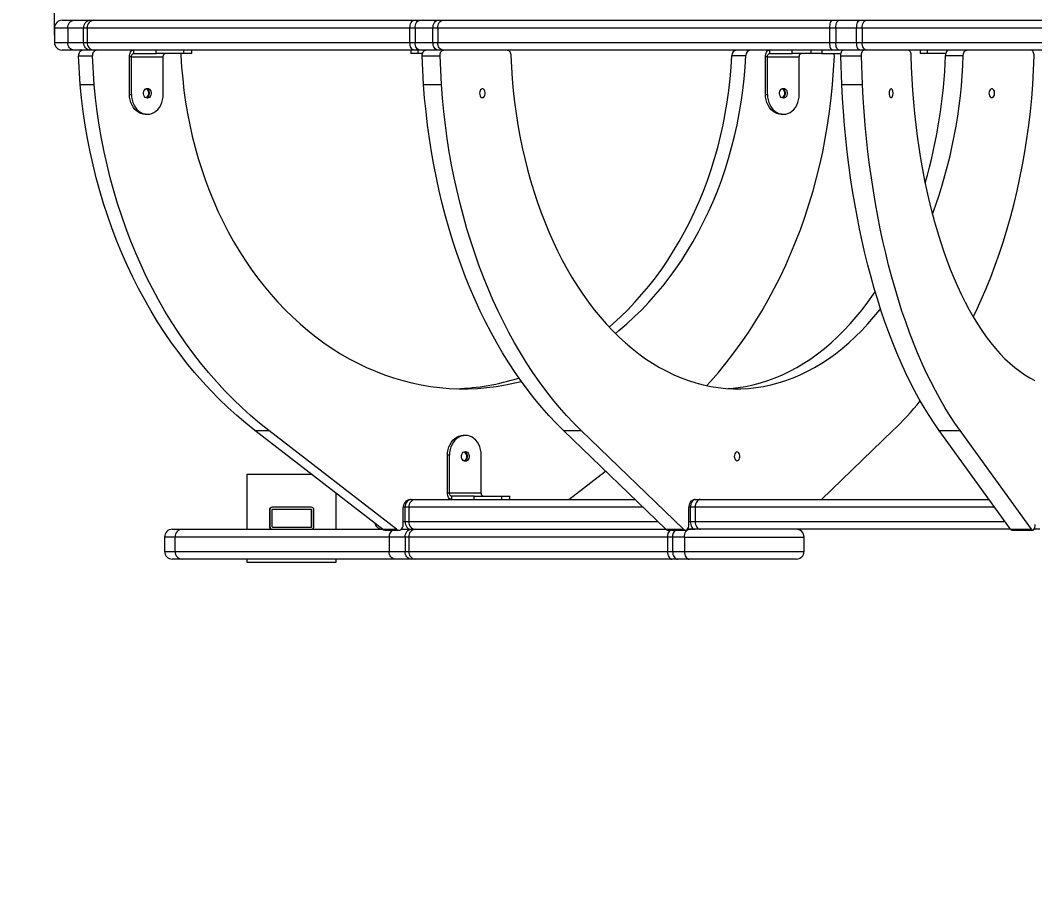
# Model space of a CAD drawing. Header units: millimetres. Extents: x -4727 to 4677, y -3642 to 4812.
# Drawn here: x -3258 to -2340, y -2207 to -1421 of the extents above; entities that cross this region are included whole.
import ezdxf

# ---------------------------------------------------------------- set-up
doc = ezdxf.new("R2010")
doc.units = ezdxf.units.MM
for name, color, linetype in [('DIKOM_ОБЪЕКТ', 7, 'Continuous'), ('DIKOM_РАЗМЕР_ЗОНА', 7, 'Continuous'), ('DIKOM_РАЗМЕР_ОБЪЕКТА', 7, 'Continuous')]:
    doc.layers.add(name, color=color, linetype=linetype)
doc.styles.add('style1', font='arial.ttf', dxfattribs={"width": 0.8})
doc.dimstyles.new('1-50', dxfattribs={"dimtxt": 300, "dimasz": 200, "dimexe": 100, "dimexo": 0, "dimgap": 100, "dimtad": 1, "dimdec": 0, "dimtxsty": 'style1', "dimcen": 0, "dimclrd": 7, "dimclre": 7, "dimadec": 1, "dimazin": 2, "dimtfac": 1, "dimtdec": 0, "dimtmove": 1, "dimatfit": 3, "dimfxl": 0, "dimlwd": 25, "dimlwe": 18, "dimarcsym": 0})

# ---------------------------------------------------------------- blocks, each defined once
blk = doc.blocks.new('*D15')
at = {"layer": 'Defpoints', "color": 0, "transparency": 16777216}
for p in [(1810.05, 3454.79), (1810.05, 1556.95), (-3226.68, -1434.35)]:
    blk.add_point(p, dxfattribs=at)
at = {"layer": 'DIKOM_РАЗМЕР_ОБЪЕКТА', "color": 7, "lineweight": 18, "transparency": 16777216}
for p, q in [((-3226.68, -1434.35), (-3226.68, 3554.79)), ((1810.05, 1556.95), (1810.05, 3554.79))]:
    blk.add_line(p, q, dxfattribs=at)
at = {"layer": 'DIKOM_РАЗМЕР_ОБЪЕКТА', "color": 7, "lineweight": 25, "transparency": 16777216}
blk.add_line((-3026.68, 3454.79), (1610.05, 3454.79), dxfattribs=at)
at = {"layer": 'DIKOM_РАЗМЕР_ОБЪЕКТА', "color": 7, "transparency": 16777216}
for points in [[(-3026.68, 3488.12), (-3026.68, 3421.46), (-3226.68, 3454.79)], [(1610.05, 3488.12), (1610.05, 3421.46), (1810.05, 3454.79)]]:
    blk.add_solid(points, dxfattribs=at)
at = {"layer": 'DIKOM_РАЗМЕР_ОБЪЕКТА', "color": 0, "transparency": 16777216, "insert": (-1130.75, 3707.96), "char_height": 300, "attachment_point": 5, "style": 'style1'}
blk.add_mtext('5000', dxfattribs=at)
blk = doc.blocks.new('*D14')
at = {"layer": 'Defpoints', "color": 0, "transparency": 16777216}
for p in [(3933.65, 4362.29), (3933.65, 1610.98), (-4726.68, -2207.35)]:
    blk.add_point(p, dxfattribs=at)
at = {"layer": 'DIKOM_РАЗМЕР_ЗОНА', "color": 7, "lineweight": 18, "transparency": 16777216}
for p, q in [((-4726.68, -2207.35), (-4726.68, 4462.29)), ((3933.65, 1610.98), (3933.65, 4462.29))]:
    blk.add_line(p, q, dxfattribs=at)
at = {"layer": 'DIKOM_РАЗМЕР_ЗОНА', "color": 7, "lineweight": 25, "transparency": 16777216}
blk.add_line((-4526.68, 4362.29), (3733.65, 4362.29), dxfattribs=at)
at = {"layer": 'DIKOM_РАЗМЕР_ЗОНА', "color": 7, "transparency": 16777216}
for points in [[(-4526.68, 4395.62), (-4526.68, 4328.96), (-4726.68, 4362.29)], [(3733.65, 4395.62), (3733.65, 4328.96), (3933.65, 4362.29)]]:
    blk.add_solid(points, dxfattribs=at)
at = {"layer": 'DIKOM_РАЗМЕР_ЗОНА', "color": 0, "transparency": 16777216, "insert": (-1226.33, 4615.46), "char_height": 300, "attachment_point": 5, "style": 'style1'}
blk.add_mtext('8650', dxfattribs=at)

msp = doc.modelspace()

# ---------------------------------------------------------------- linework, layer by layer
at = {"layer": 'DIKOM_ОБЪЕКТ', "color": 7, "linetype": 'Continuous', "lineweight": 15}
for p, q in [((-3219.68, -1420.85), (-3209.07, -1420.85)), ((-3209.07, -1420.85), (-3194.65, -1420.85)), ((-3194.65, -1420.85), (-3190.98, -1420.85)), ((-3190.98, -1420.85), (-2901.07, -1420.85)), ((-2901.07, -1420.85), (-2895.84, -1420.85)), ((-2895.84, -1420.85), (-2879.68, -1420.85)), ((-2879.68, -1420.85), (-2874.87, -1420.85)), ((-2874.87, -1420.85), (-2522.56, -1420.85)), ((-2522.56, -1420.85), (-2516.56, -1420.85)), ((-2516.56, -1420.85), (-2497.68, -1420.85)), ((-2497.68, -1420.85), (-2492.1, -1420.85)), ((-2492.1, -1420.85), (-2104.57, -1420.85)), ((-3226.68, -1427.85), (-3226.68, -1440.85)), ((-3214.67, -1427.85), (-3226.68, -1427.85)), ((-3200.25, -1427.85), (-3214.67, -1427.85)), ((-3214.67, -1427.85), (-3214.67, -1440.85)), ((-3196.97, -1427.85), (-3200.25, -1427.85)), ((-3200.25, -1440.85), (-3200.25, -1427.85)), ((-2905.01, -1427.85), (-3196.97, -1427.85)), ((-3196.97, -1427.85), (-3196.97, -1440.85)), ((-2900.33, -1427.85), (-2905.01, -1427.85)), ((-2905.01, -1440.85), (-2905.01, -1427.85)), ((-2884.17, -1427.85), (-2900.33, -1427.85)), ((-2900.33, -1427.85), (-2900.33, -1440.85)), ((-2879.86, -1427.85), (-2884.17, -1427.85)), ((-2884.17, -1440.85), (-2884.17, -1427.85)), ((-2525.06, -1427.85), (-2879.86, -1427.85)), ((-2879.86, -1427.85), (-2879.86, -1440.85)), ((-2519.7, -1427.85), (-2525.06, -1427.85)), ((-2525.06, -1440.85), (-2525.06, -1427.85)), ((-2500.81, -1427.85), (-2519.7, -1427.85)), ((-2519.7, -1427.85), (-2519.7, -1440.85)), ((-2495.81, -1427.85), (-2500.81, -1427.85)), ((-2500.81, -1440.85), (-2500.81, -1427.85)), ((-2105.55, -1427.85), (-2495.81, -1427.85)), ((-2495.81, -1427.85), (-2495.81, -1440.85)), ((-3226.68, -1440.85), (-3214.67, -1440.85)), ((-3214.67, -1440.85), (-3200.25, -1440.85)), ((-3200.25, -1440.85), (-3196.97, -1440.85)), ((-3196.97, -1440.85), (-2905.01, -1440.85)), ((-2905.01, -1440.85), (-2900.33, -1440.85)), ((-2900.33, -1440.85), (-2884.17, -1440.85)), ((-2884.17, -1440.85), (-2879.86, -1440.85)), ((-2879.86, -1440.85), (-2525.06, -1440.85)), ((-2525.06, -1440.85), (-2519.7, -1440.85)), ((-2519.7, -1440.85), (-2500.81, -1440.85)), ((-2500.81, -1440.85), (-2495.81, -1440.85)), ((-2495.81, -1440.85), (-2105.55, -1440.85)), ((-3209.07, -1447.85), (-3219.68, -1447.85)), ((-3194.65, -1447.85), (-3209.07, -1447.85)), ((-3190.98, -1447.85), (-3194.65, -1447.85)), ((-2901.07, -1447.85), (-3190.98, -1447.85)), ((-3155.17, -1447.85), (-3155.17, -1450.85)), ((-3134.77, -1450.85), (-3134.77, -1447.85)), ((-3109.57, -1450.85), (-3109.57, -1447.85)), ((-3102.37, -1450.85), (-3102.37, -1447.85)), ((-2904.25, -1447.85), (-2904.25, -1450.85)), ((-2895.84, -1447.85), (-2901.07, -1447.85)), ((-2897.79, -1447.85), (-2897.79, -1450.85)), ((-2879.68, -1447.85), (-2895.84, -1447.85)), ((-2874.87, -1447.85), (-2879.68, -1447.85)), ((-2522.56, -1447.85), (-2874.87, -1447.85)), ((-2579.66, -1447.85), (-2579.66, -1450.85)), ((-2559.26, -1450.85), (-2559.26, -1447.85)), ((-2542.21, -1447.85), (-2542.21, -1450.85)), ((-2532.26, -1447.85), (-2532.26, -1450.85)), ((-2516.56, -1447.85), (-2522.56, -1447.85)), ((-2497.68, -1447.85), (-2516.56, -1447.85)), ((-2492.1, -1447.85), (-2497.68, -1447.85)), ((-2104.57, -1447.85), (-2492.1, -1447.85)), ((-2443.32, -1447.85), (-2443.32, -1450.85)), ((-2436.85, -1447.85), (-2436.85, -1450.85)), ((-3204.87, -1453.07), (-3192.26, -1453.07)), ((-3203.3, -1478.99), (-3204.87, -1453.07)), ((-3190.7, -1478.99), (-3192.26, -1453.07)), ((-3156.97, -1453.85), (-3158.77, -1453.85)), ((-3158.77, -1487.85), (-3158.77, -1453.85)), ((-3156.97, -1453.85), (-3128.17, -1453.85)), ((-3156.97, -1487.85), (-3156.97, -1453.85)), ((-3155.17, -1450.85), (-3134.77, -1450.85)), ((-3109.57, -1450.85), (-3134.77, -1450.85)), ((-3128.17, -1487.85), (-3128.17, -1453.85)), ((-3102.37, -1450.85), (-3109.57, -1450.85)), ((-2897.79, -1450.85), (-2904.25, -1450.85)), ((-2893.64, -1450.85), (-2897.79, -1450.85)), ((-2893.9, -1453.07), (-2877.78, -1453.07)), ((-2892.65, -1478.99), (-2893.9, -1453.07)), ((-2876.52, -1478.99), (-2877.78, -1453.07)), ((-2613.65, -1452.56), (-2601.05, -1452.56)), ((-2581.46, -1453.85), (-2583.26, -1453.85)), ((-2583.26, -1487.85), (-2583.26, -1453.85)), ((-2581.46, -1453.85), (-2552.66, -1453.85)), ((-2581.46, -1487.85), (-2581.46, -1453.85)), ((-2579.66, -1450.85), (-2559.26, -1450.85)), ((-2542.21, -1450.85), (-2559.26, -1450.85)), ((-2552.66, -1487.85), (-2552.66, -1453.85)), ((-2532.26, -1450.85), (-2542.21, -1450.85)), ((-2532.26, -1450.85), (-2515.02, -1450.85)), ((-2522.54, -1478.99), (-2520.97, -1453.07)), ((-2515.2, -1453.07), (-2496.42, -1453.07)), ((-2514.33, -1478.99), (-2515.2, -1453.07)), ((-2495.54, -1478.99), (-2496.42, -1453.07)), ((-2436.85, -1450.85), (-2443.32, -1450.85)), ((-2420.12, -1450.85), (-2436.85, -1450.85)), ((-2420.38, -1452.56), (-2404.26, -1452.56)), ((-2341.38, -1478.99), (-2340.12, -1453.07)), ((-3203.3, -1478.99), (-3190.7, -1478.99)), ((-2892.65, -1478.99), (-2876.52, -1478.99)), ((-2514.33, -1478.99), (-2495.54, -1478.99)), ((-3158.77, -1487.85), (-3156.97, -1487.85)), ((-2583.26, -1487.85), (-2581.46, -1487.85)), ((-3144.37, -1505.85), (-3142.57, -1505.85)), ((-2568.86, -1505.85), (-2567.06, -1505.85)), ((-3045.27, -1792.07), (-3032.67, -1792.07)), ((-2929.79, -1881.31), (-3045.27, -1792.07)), ((-2917.19, -1881.31), (-3032.67, -1792.07)), ((-2854.82, -1796.32), (-2856.62, -1796.32)), ((-2766.08, -1792.07), (-2749.96, -1792.07)), ((-2673.59, -1881.31), (-2766.08, -1792.07)), ((-2657.47, -1881.31), (-2749.96, -1792.07)), ((-2532.47, -1854.32), (-2467.94, -1792.07)), ((-2425.99, -1792.07), (-2407.21, -1792.07)), ((-2361.44, -1881.31), (-2425.99, -1792.07)), ((-2342.65, -1881.31), (-2407.21, -1792.07)), ((-2869.22, -1814.32), (-2871.02, -1814.32)), ((-2871.02, -1848.32), (-2871.02, -1814.32)), ((-2869.22, -1848.32), (-2869.22, -1814.32)), ((-2840.42, -1848.32), (-2840.42, -1814.32)), ((-3052.17, -1881.32), (-3052.17, -1831.32)), ((-3052.17, -1831.32), (-3052.16, -1831.32)), ((-3052.16, -1881.32), (-3052.16, -1831.32)), ((-3052.16, -1831.32), (-2994.47, -1831.32)), ((-2761.12, -1854.32), (-2728.05, -1828.76)), ((-2972.16, -1848.56), (-2972.16, -1881.32)), ((-2871.02, -1848.32), (-2869.22, -1848.32)), ((-2869.22, -1848.32), (-2840.42, -1848.32)), ((-2847.01, -1851.32), (-2867.42, -1851.32)), ((-2867.42, -1851.32), (-2867.42, -1854.32)), ((-2847.01, -1851.32), (-2821.81, -1851.32)), ((-2847.01, -1854.32), (-2847.01, -1851.32)), ((-2821.81, -1851.32), (-2814.61, -1851.32)), ((-2821.81, -1854.32), (-2821.81, -1851.32)), ((-2814.61, -1854.32), (-2814.61, -1851.32)), ((-2381.35, -1853.78), (-2381.35, -1854.32)), ((-3029.33, -1861.32), (-3029.66, -1861.32)), ((-2994.33, -1861.32), (-3029.33, -1861.32)), ((-2994.33, -1863.32), (-3029.33, -1863.32)), ((-2911.01, -1877.11), (-2911.01, -1862.32)), ((-2909.43, -1861.32), (-2910.96, -1861.32)), ((-2906.05, -1861.32), (-2909.43, -1861.32)), ((-2909.43, -1874.32), (-2909.43, -1861.32)), ((-2906.05, -1861.32), (-2906.05, -1874.32)), ((-2694.3, -1861.32), (-2906.05, -1861.32)), ((-2903.83, -1854.32), (-2900.16, -1854.32)), ((-2900.16, -1854.32), (-2701.55, -1854.32)), ((-2652.52, -1877.11), (-2652.52, -1862.32)), ((-2651.26, -1861.32), (-2652.48, -1861.32)), ((-2646.85, -1861.32), (-2651.26, -1861.32)), ((-2651.26, -1874.32), (-2651.26, -1861.32)), ((-2646.85, -1861.32), (-2646.85, -1874.32)), ((-2375.89, -1861.32), (-2646.85, -1861.32)), ((-2646.77, -1854.32), (-2641.98, -1854.32)), ((-2641.98, -1854.32), (-2380.95, -1854.32)), ((-3031.83, -1863.82), (-3032.16, -1863.82)), ((-3032.16, -1863.82), (-3032.16, -1878.82)), ((-3031.83, -1863.82), (-3031.83, -1878.82)), ((-3029.83, -1863.82), (-3029.83, -1878.82)), ((-2993.83, -1863.82), (-2994.16, -1863.82)), ((-2994.16, -1878.82), (-2994.16, -1863.82)), ((-2993.83, -1878.82), (-2993.83, -1863.82)), ((-2991.83, -1878.82), (-2991.83, -1863.82)), ((-3120.06, -1881.32), (-3110.79, -1881.32)), ((-3110.79, -1881.32), (-2929.77, -1881.32)), ((-3031.83, -1878.82), (-3032.16, -1878.82)), ((-3029.33, -1879.32), (-2994.33, -1879.32)), ((-2993.83, -1878.82), (-2994.16, -1878.82)), ((-2929.77, -1881.32), (-2930.02, -1881.32)), ((-2929.79, -1881.31), (-2917.19, -1881.31)), ((-2912.86, -1881.32), (-2903.83, -1881.32)), ((-2911.01, -1874.32), (-2909.43, -1874.32)), ((-2909.43, -1874.32), (-2906.05, -1874.32)), ((-2906.05, -1874.32), (-2680.83, -1874.32)), ((-2903.83, -1881.32), (-2900.16, -1881.32)), ((-2900.16, -1881.32), (-2673.57, -1881.32)), ((-2673.59, -1881.31), (-2657.47, -1881.31)), ((-2653.99, -1881.32), (-2652.2, -1881.32)), ((-2646.77, -1881.32), (-2653.99, -1881.32)), ((-2652.52, -1874.32), (-2651.26, -1874.32)), ((-2652.2, -1881.32), (-2646.77, -1881.32)), ((-2651.26, -1874.32), (-2646.85, -1874.32)), ((-2646.85, -1874.32), (-2366.49, -1874.32)), ((-2641.98, -1881.32), (-2646.77, -1881.32)), ((-2361.42, -1881.32), (-2641.98, -1881.32)), ((-2361.44, -1881.31), (-2342.65, -1881.31)), ((-2335.13, -1881.32), (-2340.23, -1881.32)), ((-3127.06, -1888.32), (-3127.06, -1901.32)), ((-3117.67, -1888.32), (-3127.06, -1888.32)), ((-2923.81, -1888.32), (-3117.67, -1888.32)), ((-3117.67, -1888.32), (-3117.67, -1901.32)), ((-2927.61, -1882.11), (-2915.01, -1882.11)), ((-2909.43, -1888.32), (-2923.81, -1888.32)), ((-2923.81, -1888.32), (-2923.81, -1901.32)), ((-2906.05, -1888.32), (-2909.43, -1888.32)), ((-2909.43, -1888.32), (-2909.43, -1901.32)), ((-2672.02, -1888.32), (-2906.05, -1888.32)), ((-2906.05, -1888.32), (-2906.05, -1901.32)), ((-2667.34, -1888.32), (-2672.02, -1888.32)), ((-2672.02, -1888.32), (-2672.02, -1901.32)), ((-2671.84, -1882.11), (-2655.72, -1882.11)), ((-2656.68, -1888.32), (-2667.34, -1888.32)), ((-2667.34, -1888.32), (-2667.34, -1901.32)), ((-2656.68, -1888.32), (-2656.68, -1901.32)), ((-2656.68, -1888.32), (-2548.4, -1888.32)), ((-2548.4, -1901.32), (-2548.4, -1888.32)), ((-2360.22, -1882.11), (-2341.43, -1882.11)), ((-3127.06, -1901.32), (-3117.67, -1901.32)), ((-3110.79, -1908.32), (-3120.06, -1908.32)), ((-3117.67, -1901.32), (-2923.81, -1901.32)), ((-2918.21, -1908.32), (-3110.79, -1908.32)), ((-3052.17, -1911.32), (-3052.17, -1908.32)), ((-3052.16, -1911.32), (-3052.16, -1908.32)), ((-2972.16, -1908.32), (-2972.16, -1911.32)), ((-2923.81, -1901.32), (-2909.43, -1901.32)), ((-2903.83, -1908.32), (-2918.21, -1908.32)), ((-2909.43, -1901.32), (-2906.05, -1901.32)), ((-2906.05, -1901.32), (-2672.02, -1901.32)), ((-2900.16, -1908.32), (-2903.83, -1908.32)), ((-2667.95, -1908.32), (-2900.16, -1908.32)), ((-2672.02, -1901.32), (-2667.34, -1901.32)), ((-2662.85, -1908.32), (-2667.95, -1908.32)), ((-2667.34, -1901.32), (-2656.68, -1901.32)), ((-2652.2, -1908.32), (-2662.85, -1908.32)), ((-2656.68, -1901.32), (-2548.4, -1901.32)), ((-2555.4, -1908.32), (-2652.2, -1908.32)), ((-3052.17, -1911.32), (-3052.16, -1911.32)), ((-2972.16, -1911.32), (-3052.16, -1911.32))]:
    msp.add_line(p, q, dxfattribs=at)
at = {"layer": 'DIKOM_ОБЪЕКТ', "color": 7, "linetype": 'Continuous', "lineweight": 15, "flags": 128}
for points in [[(-3214.67, -1427.85), (-3214.56, -1426.48), (-3214.24, -1425.17), (-3213.72, -1423.96), (-3213.03, -1422.9), (-3212.18, -1422.03), (-3211.21, -1421.38), (-3210.16, -1420.98), (-3209.07, -1420.85)], [(-3200.25, -1427.85), (-3200.14, -1426.48), (-3199.82, -1425.17), (-3199.31, -1423.96), (-3198.61, -1422.9), (-3197.76, -1422.03), (-3196.79, -1421.38), (-3195.74, -1420.98), (-3194.65, -1420.85)], [(-2905.01, -1427.85), (-2904.93, -1426.48), (-2904.71, -1425.17), (-2904.34, -1423.96), (-2903.85, -1422.9), (-2903.25, -1422.03), (-2902.57, -1421.38), (-2901.83, -1420.98), (-2901.07, -1420.85)], [(-2900.33, -1427.85), (-2900.24, -1426.48), (-2899.99, -1425.17), (-2899.57, -1423.96), (-2899.01, -1422.9), (-2898.33, -1422.03), (-2897.56, -1421.38), (-2896.72, -1420.98), (-2895.84, -1420.85)], [(-2884.17, -1427.85), (-2884.08, -1426.48), (-2883.83, -1425.17), (-2883.41, -1423.96), (-2882.85, -1422.9), (-2882.17, -1422.03), (-2881.4, -1421.38), (-2880.56, -1420.98), (-2879.68, -1420.85)], [(-2879.86, -1427.85), (-2879.76, -1426.48), (-2879.48, -1425.17), (-2879.02, -1423.96), (-2878.4, -1422.9), (-2877.64, -1422.03), (-2876.78, -1421.38), (-2875.84, -1420.98), (-2874.87, -1420.85)], [(-2525.06, -1427.85), (-2525.01, -1426.48), (-2524.87, -1425.17), (-2524.64, -1423.96), (-2524.33, -1422.9), (-2523.95, -1422.03), (-2523.51, -1421.38), (-2523.04, -1420.98), (-2522.56, -1420.85)], [(-2519.7, -1427.85), (-2519.63, -1426.48), (-2519.46, -1425.17), (-2519.17, -1423.96), (-2518.78, -1422.9), (-2518.3, -1422.03), (-2517.76, -1421.38), (-2517.18, -1420.98), (-2516.56, -1420.85)], [(-2500.81, -1427.85), (-2500.75, -1426.48), (-2500.57, -1425.17), (-2500.28, -1423.96), (-2499.89, -1422.9), (-2499.42, -1422.03), (-2498.88, -1421.38), (-2498.29, -1420.98), (-2497.68, -1420.85)], [(-2495.81, -1427.85), (-2495.74, -1426.48), (-2495.53, -1425.17), (-2495.19, -1423.96), (-2494.73, -1422.9), (-2494.16, -1422.03), (-2493.52, -1421.38), (-2492.83, -1420.98), (-2492.1, -1420.85)], [(-3209.07, -1447.85), (-3210.16, -1447.71), (-3211.21, -1447.31), (-3212.18, -1446.67), (-3213.03, -1445.8), (-3213.72, -1444.73), (-3214.24, -1443.52), (-3214.56, -1442.21), (-3214.67, -1440.85)], [(-3194.65, -1447.85), (-3195.74, -1447.71), (-3196.79, -1447.31), (-3197.76, -1446.67), (-3198.61, -1445.8), (-3199.31, -1444.73), (-3199.82, -1443.52), (-3200.14, -1442.21), (-3200.25, -1440.85)], [(-2901.07, -1447.85), (-2901.83, -1447.71), (-2902.57, -1447.31), (-2903.25, -1446.67), (-2903.85, -1445.8), (-2904.34, -1444.73), (-2904.71, -1443.52), (-2904.93, -1442.21), (-2905.01, -1440.85)], [(-2895.84, -1447.85), (-2896.72, -1447.71), (-2897.56, -1447.31), (-2898.33, -1446.67), (-2899.01, -1445.8), (-2899.57, -1444.73), (-2899.99, -1443.52), (-2900.24, -1442.21), (-2900.33, -1440.85)], [(-2879.68, -1447.85), (-2880.56, -1447.71), (-2881.4, -1447.31), (-2882.17, -1446.67), (-2882.85, -1445.8), (-2883.41, -1444.73), (-2883.83, -1443.52), (-2884.08, -1442.21), (-2884.17, -1440.85)], [(-2874.87, -1447.85), (-2875.84, -1447.71), (-2876.78, -1447.31), (-2877.64, -1446.67), (-2878.4, -1445.8), (-2879.02, -1444.73), (-2879.48, -1443.52), (-2879.76, -1442.21), (-2879.86, -1440.85)], [(-2522.56, -1447.85), (-2523.04, -1447.71), (-2523.51, -1447.31), (-2523.95, -1446.67), (-2524.33, -1445.8), (-2524.64, -1444.73), (-2524.87, -1443.52), (-2525.01, -1442.21), (-2525.06, -1440.85)], [(-2516.56, -1447.85), (-2517.18, -1447.71), (-2517.76, -1447.31), (-2518.3, -1446.67), (-2518.78, -1445.8), (-2519.17, -1444.73), (-2519.46, -1443.52), (-2519.63, -1442.21), (-2519.7, -1440.85)], [(-2497.68, -1447.85), (-2498.29, -1447.71), (-2498.88, -1447.31), (-2499.42, -1446.67), (-2499.89, -1445.8), (-2500.28, -1444.73), (-2500.57, -1443.52), (-2500.75, -1442.21), (-2500.81, -1440.85)], [(-2492.1, -1447.85), (-2492.83, -1447.71), (-2493.52, -1447.31), (-2494.16, -1446.67), (-2494.73, -1445.8), (-2495.19, -1444.73), (-2495.53, -1443.52), (-2495.74, -1442.21), (-2495.81, -1440.85)], [(-3158.77, -1453.85), (-3158.7, -1452.67), (-3158.49, -1451.55), (-3158.16, -1450.51), (-3157.71, -1449.6), (-3157.17, -1448.86), (-3156.55, -1448.3), (-3155.87, -1447.96), (-3155.17, -1447.85)], [(-2893.9, -1453.07), (-2893.87, -1452.06), (-2893.7, -1451.09), (-2893.41, -1450.18), (-2893.02, -1449.39), (-2892.53, -1448.74), (-2891.96, -1448.25), (-2891.34, -1447.95), (-2890.7, -1447.85)], [(-2877.78, -1453.07), (-2877.74, -1452.06), (-2877.58, -1451.09), (-2877.29, -1450.18), (-2876.89, -1449.39), (-2876.4, -1448.74), (-2875.84, -1448.25), (-2875.22, -1447.95), (-2874.58, -1447.85)], [(-2816.84, -1447.85), (-2816.23, -1447.93), (-2815.65, -1448.2), (-2815.12, -1448.63), (-2814.64, -1449.21), (-2814.24, -1449.92), (-2813.93, -1450.74), (-2813.73, -1451.63), (-2813.64, -1452.56)], [(-2583.26, -1453.85), (-2583.19, -1452.67), (-2582.99, -1451.55), (-2582.66, -1450.51), (-2582.21, -1449.6), (-2581.66, -1448.86), (-2581.04, -1448.3), (-2580.36, -1447.96), (-2579.66, -1447.85)], [(-2515.2, -1453.07), (-2515.18, -1452.06), (-2515.06, -1451.09), (-2514.86, -1450.18), (-2514.59, -1449.39), (-2514.24, -1448.74), (-2513.85, -1448.25), (-2513.42, -1447.95), (-2512.97, -1447.85)], [(-2496.42, -1453.07), (-2496.39, -1452.06), (-2496.28, -1451.09), (-2496.08, -1450.18), (-2495.8, -1449.39), (-2495.46, -1448.74), (-2495.06, -1448.25), (-2494.63, -1447.95), (-2494.19, -1447.85)], [(-2453.89, -1447.85), (-2453.47, -1447.93), (-2453.06, -1448.2), (-2452.68, -1448.63), (-2452.35, -1449.21), (-2452.07, -1449.92), (-2451.86, -1450.74), (-2451.72, -1451.63), (-2451.65, -1452.56)], [(-2417.19, -1447.85), (-2417.79, -1447.93), (-2418.37, -1448.2), (-2418.91, -1448.63), (-2419.38, -1449.21), (-2419.78, -1449.92), (-2420.09, -1450.74), (-2420.29, -1451.63), (-2420.38, -1452.56)], [(-2404.26, -1452.56), (-2404.17, -1451.63), (-2403.97, -1450.74), (-2403.66, -1449.92), (-2403.26, -1449.21), (-2402.78, -1448.63), (-2402.24, -1448.2), (-2401.66, -1447.93), (-2401.06, -1447.85)], [(-2340.12, -1453.07), (-2340.16, -1452.06), (-2340.32, -1451.09), (-2340.61, -1450.18), (-2341.01, -1449.39), (-2341.5, -1448.74), (-2342.06, -1448.25), (-2342.68, -1447.95), (-2343.32, -1447.85)], [(-3156.97, -1453.85), (-3156.93, -1453.26), (-3156.83, -1452.7), (-3156.67, -1452.18), (-3156.44, -1451.72), (-3156.17, -1451.35), (-3155.86, -1451.07), (-3155.52, -1450.9), (-3155.17, -1450.85)], [(-3128.17, -1453.85), (-3128.14, -1453.26), (-3128.03, -1452.7), (-3127.87, -1452.18), (-3127.64, -1451.72), (-3127.37, -1451.35), (-3127.06, -1451.07), (-3126.72, -1450.9), (-3126.37, -1450.85)], [(-3112.51, -1450.85), (-3112.3, -1451.63), (-3112.18, -1452.56)], [(-3112.18, -1452.56), (-3111.55, -1463.17), (-3110.64, -1473.76), (-3109.45, -1484.3), (-3107.98, -1494.78), (-3106.23, -1505.2), (-3104.2, -1515.53), (-3101.9, -1525.78), (-3099.33, -1535.93), (-3096.49, -1545.96), (-3093.39, -1555.87), (-3090.02, -1565.65), (-3086.39, -1575.28), (-3082.51, -1584.75), (-3078.38, -1594.06), (-3074.01, -1603.19), (-3069.39, -1612.14), (-3064.54, -1620.89), (-3059.46, -1629.43), (-3054.16, -1637.75), (-3048.63, -1645.85), (-3042.9, -1653.72), (-3036.95, -1661.34), (-3030.81, -1668.71), (-3024.48, -1675.82), (-3017.96, -1682.67), (-3011.26, -1689.24), (-3004.39, -1695.53), (-2997.35, -1701.53), (-2990.17, -1707.23), (-2982.83, -1712.63), (-2975.35, -1717.72), (-2967.74, -1722.5), (-2960.01, -1726.96), (-2952.17, -1731.1), (-2944.22, -1734.91), (-2936.17, -1738.38), (-2928.03, -1741.52), (-2919.82, -1744.32), (-2911.53, -1746.78), (-2903.19, -1748.89), (-2894.79, -1750.65), (-2886.35, -1752.06), (-2877.88, -1753.12), (-2869.38, -1753.83), (-2860.87, -1754.18), (-2852.36, -1754.18), (-2843.85, -1753.83), (-2835.35, -1753.12), (-2826.88, -1752.06), (-2818.44, -1750.65), (-2810.04, -1748.89), (-2804.28, -1747.47)], [(-2813.64, -1452.56), (-2813.14, -1463.17), (-2812.41, -1473.76), (-2811.45, -1484.3), (-2810.27, -1494.78), (-2808.87, -1505.2), (-2807.25, -1515.53), (-2805.41, -1525.78), (-2803.35, -1535.93), (-2801.07, -1545.96), (-2798.58, -1555.87), (-2795.89, -1565.65), (-2792.98, -1575.28), (-2789.88, -1584.75), (-2786.57, -1594.06), (-2783.06, -1603.19), (-2779.37, -1612.14), (-2775.48, -1620.89), (-2771.41, -1629.43), (-2767.16, -1637.75), (-2762.74, -1645.85), (-2758.15, -1653.72), (-2753.39, -1661.34), (-2748.47, -1668.71), (-2743.39, -1675.82), (-2738.17, -1682.67), (-2732.81, -1689.24), (-2727.3, -1695.53), (-2721.67, -1701.53), (-2715.91, -1707.23), (-2710.04, -1712.63), (-2704.05, -1717.72), (-2697.95, -1722.5), (-2691.76, -1726.96), (-2685.48, -1731.1), (-2679.11, -1734.91), (-2672.67, -1738.38), (-2666.15, -1741.52), (-2659.57, -1744.32), (-2652.93, -1746.78), (-2646.25, -1748.89), (-2639.52, -1750.65), (-2632.77, -1752.06), (-2625.98, -1753.12), (-2619.18, -1753.83), (-2612.36, -1754.18), (-2605.54, -1754.18), (-2598.72, -1753.83), (-2591.92, -1753.12), (-2585.13, -1752.06), (-2578.37, -1750.65), (-2571.65, -1748.89), (-2564.97, -1746.78), (-2558.33, -1744.32), (-2551.75, -1741.52), (-2545.23, -1738.38), (-2538.79, -1734.91), (-2532.42, -1731.1), (-2526.14, -1726.96), (-2519.94, -1722.5), (-2513.85, -1717.72), (-2507.86, -1712.63), (-2501.99, -1707.23), (-2496.23, -1701.53), (-2490.6, -1695.53), (-2485.09, -1689.24), (-2479.73, -1682.67), (-2479.16, -1681.94)], [(-2724.7, -1698.35), (-2721.45, -1695.53), (-2714.58, -1689.24), (-2707.88, -1682.67), (-2701.36, -1675.82), (-2695.02, -1668.71), (-2688.88, -1661.34), (-2682.94, -1653.72), (-2677.2, -1645.85), (-2671.68, -1637.75), (-2666.37, -1629.43), (-2661.29, -1620.89), (-2656.44, -1612.14), (-2651.83, -1603.19), (-2647.45, -1594.06), (-2643.32, -1584.75), (-2639.44, -1575.28), (-2635.82, -1565.65), (-2632.45, -1555.87), (-2629.34, -1545.96), (-2626.5, -1535.93), (-2623.93, -1525.78), (-2621.63, -1515.53), (-2619.61, -1505.2), (-2617.86, -1494.78), (-2616.38, -1484.3), (-2615.19, -1473.76), (-2614.28, -1463.17), (-2613.65, -1452.56)], [(-2719.09, -1704.13), (-2715.88, -1701.53), (-2708.85, -1695.53), (-2701.98, -1689.24), (-2695.28, -1682.67), (-2688.76, -1675.82), (-2682.42, -1668.71), (-2676.28, -1661.34), (-2670.34, -1653.72), (-2664.6, -1645.85), (-2659.08, -1637.75), (-2653.77, -1629.43), (-2648.69, -1620.89), (-2643.84, -1612.14), (-2639.22, -1603.19), (-2634.85, -1594.06), (-2630.72, -1584.75), (-2626.84, -1575.28), (-2623.21, -1565.65), (-2619.85, -1555.87), (-2616.74, -1545.96), (-2613.9, -1535.93), (-2611.33, -1525.78), (-2609.03, -1515.53), (-2607, -1505.2), (-2605.25, -1494.78), (-2603.78, -1484.3), (-2602.59, -1473.76), (-2601.68, -1463.17), (-2601.05, -1452.56)], [(-2581.46, -1453.85), (-2581.43, -1453.26), (-2581.33, -1452.7), (-2581.16, -1452.18), (-2580.94, -1451.72), (-2580.66, -1451.35), (-2580.35, -1451.07), (-2580.01, -1450.9), (-2579.66, -1450.85)], [(-2552.66, -1453.85), (-2552.63, -1453.26), (-2552.53, -1452.7), (-2552.36, -1452.18), (-2552.14, -1451.72), (-2551.86, -1451.35), (-2551.55, -1451.07), (-2551.21, -1450.9), (-2550.86, -1450.85)], [(-2451.65, -1452.56), (-2451.3, -1463.17), (-2450.79, -1473.76), (-2450.13, -1484.3), (-2449.3, -1494.78), (-2448.32, -1505.2), (-2447.19, -1515.53), (-2445.91, -1525.78), (-2444.47, -1535.93), (-2442.88, -1545.96), (-2441.15, -1555.87), (-2439.26, -1565.65), (-2437.24, -1575.28), (-2435.07, -1584.75), (-2432.76, -1594.06), (-2430.31, -1603.19), (-2427.73, -1612.14), (-2425.02, -1620.89), (-2422.18, -1629.43), (-2419.22, -1637.75), (-2416.13, -1645.85), (-2412.92, -1653.72), (-2409.6, -1661.34), (-2406.17, -1668.71), (-2402.63, -1675.82), (-2398.98, -1682.67), (-2395.24, -1689.24), (-2391.4, -1695.53), (-2387.46, -1701.53), (-2383.44, -1707.23), (-2379.34, -1712.63), (-2375.16, -1717.72), (-2370.91, -1722.5), (-2366.59, -1726.96), (-2362.2, -1731.1), (-2357.76, -1734.91), (-2353.26, -1738.38), (-2348.71, -1741.52), (-2344.12, -1744.32), (-2339.49, -1746.78)], [(-3045.27, -1792.07), (-3053.61, -1785.41), (-3061.78, -1778.45), (-3069.79, -1771.2), (-3077.62, -1763.66), (-3085.27, -1755.83), (-3092.74, -1747.72), (-3100.01, -1739.35), (-3107.09, -1730.71), (-3113.96, -1721.82), (-3120.61, -1712.68), (-3127.05, -1703.3), (-3133.27, -1693.69), (-3139.26, -1683.85), (-3145.02, -1673.8), (-3150.54, -1663.55), (-3155.82, -1653.09), (-3160.85, -1642.45), (-3165.62, -1631.63), (-3170.15, -1620.63), (-3174.41, -1609.48), (-3178.41, -1598.17), (-3182.14, -1586.73), (-3185.61, -1575.15), (-3188.8, -1563.45), (-3191.71, -1551.64), (-3194.35, -1539.72), (-3196.71, -1527.72), (-3198.78, -1515.63), (-3200.57, -1503.48), (-3202.08, -1491.26), (-3203.3, -1478.99)], [(-3032.67, -1792.07), (-3041, -1785.41), (-3049.18, -1778.45), (-3057.18, -1771.2), (-3065.02, -1763.66), (-3072.67, -1755.83), (-3080.14, -1747.72), (-3087.41, -1739.35), (-3094.49, -1730.71), (-3101.36, -1721.82), (-3108.01, -1712.68), (-3114.45, -1703.3), (-3120.67, -1693.69), (-3126.66, -1683.85), (-3132.42, -1673.8), (-3137.94, -1663.55), (-3143.22, -1653.09), (-3148.25, -1642.45), (-3153.02, -1631.63), (-3157.55, -1620.63), (-3161.81, -1609.48), (-3165.81, -1598.17), (-3169.54, -1586.73), (-3173.01, -1575.15), (-3176.2, -1563.45), (-3179.11, -1551.64), (-3181.75, -1539.72), (-3184.11, -1527.72), (-3186.18, -1515.63), (-3187.97, -1503.48), (-3189.48, -1491.26), (-3190.7, -1478.99)], [(-3142.57, -1491.25), (-3143.56, -1491.07), (-3144.47, -1490.55), (-3145.23, -1489.73), (-3145.77, -1488.67), (-3146.05, -1487.47), (-3146.05, -1486.22), (-3145.77, -1485.02), (-3145.23, -1483.96), (-3144.47, -1483.14), (-3143.56, -1482.62), (-3142.57, -1482.45), (-3141.58, -1482.62), (-3140.67, -1483.14), (-3139.91, -1483.96), (-3139.37, -1485.02), (-3139.09, -1486.22), (-3139.09, -1487.47), (-3139.37, -1488.67), (-3139.91, -1489.73), (-3140.67, -1490.55), (-3141.58, -1491.07), (-3142.57, -1491.25)], [(-3144.07, -1490.83), (-3143.66, -1490.75), (-3142.77, -1490.31), (-3142.02, -1489.57), (-3141.49, -1488.58), (-3141.21, -1487.44), (-3141.21, -1486.25), (-3141.49, -1485.11), (-3142.02, -1484.12), (-3142.77, -1483.38), (-3143.66, -1482.95), (-3144.07, -1482.86)], [(-3143.47, -1482.59), (-3143.38, -1482.62), (-3142.47, -1483.14), (-3141.71, -1483.96), (-3141.17, -1485.02), (-3140.89, -1486.22), (-3140.89, -1487.47), (-3141.17, -1488.67), (-3141.71, -1489.73), (-3142.47, -1490.55), (-3143.38, -1491.07), (-3143.47, -1491.1)], [(-2766.08, -1792.07), (-2772.75, -1785.41), (-2779.3, -1778.45), (-2785.71, -1771.2), (-2791.99, -1763.66), (-2798.12, -1755.83), (-2804.1, -1747.72), (-2809.92, -1739.35), (-2815.59, -1730.71), (-2821.09, -1721.82), (-2826.42, -1712.68), (-2831.58, -1703.3), (-2836.56, -1693.69), (-2841.36, -1683.85), (-2845.97, -1673.8), (-2850.39, -1663.55), (-2854.62, -1653.09), (-2858.65, -1642.45), (-2862.47, -1631.63), (-2866.1, -1620.63), (-2869.51, -1609.48), (-2872.71, -1598.17), (-2875.7, -1586.73), (-2878.48, -1575.15), (-2881.03, -1563.45), (-2883.37, -1551.64), (-2885.48, -1539.72), (-2887.37, -1527.72), (-2889.03, -1515.63), (-2890.46, -1503.48), (-2891.67, -1491.26), (-2892.65, -1478.99)], [(-2749.96, -1792.07), (-2756.63, -1785.41), (-2763.18, -1778.45), (-2769.59, -1771.2), (-2775.86, -1763.66), (-2781.99, -1755.83), (-2787.97, -1747.72), (-2793.8, -1739.35), (-2799.47, -1730.71), (-2804.97, -1721.82), (-2810.3, -1712.68), (-2815.46, -1703.3), (-2820.44, -1693.69), (-2825.24, -1683.85), (-2829.85, -1673.8), (-2834.27, -1663.55), (-2838.49, -1653.09), (-2842.52, -1642.45), (-2846.35, -1631.63), (-2849.97, -1620.63), (-2853.39, -1609.48), (-2856.59, -1598.17), (-2859.58, -1586.73), (-2862.35, -1575.15), (-2864.91, -1563.45), (-2867.24, -1551.64), (-2869.36, -1539.72), (-2871.24, -1527.72), (-2872.91, -1515.63), (-2874.34, -1503.48), (-2875.55, -1491.26), (-2876.52, -1478.99)], [(-2841.98, -1486.85), (-2841.87, -1488.02), (-2841.54, -1489.1), (-2841.02, -1489.97), (-2840.35, -1490.57), (-2839.61, -1490.83), (-2838.85, -1490.75), (-2838.14, -1490.31), (-2837.54, -1489.57), (-2837.11, -1488.58), (-2836.88, -1487.44), (-2836.88, -1486.25), (-2837.11, -1485.11), (-2837.54, -1484.12), (-2838.14, -1483.38), (-2838.85, -1482.95), (-2839.61, -1482.86), (-2840.35, -1483.12), (-2841.02, -1483.72), (-2841.54, -1484.59), (-2841.87, -1485.67), (-2841.98, -1486.85)], [(-2636.38, -1751.35), (-2633.09, -1747.72), (-2625.82, -1739.35), (-2618.75, -1730.71), (-2611.88, -1721.82), (-2605.22, -1712.68), (-2598.78, -1703.3), (-2592.56, -1693.69), (-2586.57, -1683.85), (-2580.81, -1673.8), (-2575.29, -1663.55), (-2570.02, -1653.09), (-2564.99, -1642.45), (-2560.21, -1631.63), (-2555.69, -1620.63), (-2551.42, -1609.48), (-2547.42, -1598.17), (-2543.69, -1586.73), (-2540.23, -1575.15), (-2537.04, -1563.45), (-2534.12, -1551.64), (-2531.48, -1539.72), (-2529.13, -1527.72), (-2527.05, -1515.63), (-2525.26, -1503.48), (-2523.76, -1491.26), (-2522.54, -1478.99)], [(-2567.06, -1491.25), (-2568.05, -1491.07), (-2568.97, -1490.55), (-2569.72, -1489.73), (-2570.26, -1488.67), (-2570.55, -1487.47), (-2570.55, -1486.22), (-2570.26, -1485.02), (-2569.72, -1483.96), (-2568.97, -1483.14), (-2568.05, -1482.62), (-2567.06, -1482.45), (-2566.07, -1482.62), (-2565.16, -1483.14), (-2564.4, -1483.96), (-2563.86, -1485.02), (-2563.58, -1486.22), (-2563.58, -1487.47), (-2563.86, -1488.67), (-2564.4, -1489.73), (-2565.16, -1490.55), (-2566.07, -1491.07), (-2567.06, -1491.25)], [(-2568.56, -1490.83), (-2568.15, -1490.75), (-2567.26, -1490.31), (-2566.52, -1489.57), (-2565.98, -1488.58), (-2565.7, -1487.44), (-2565.7, -1486.25), (-2565.98, -1485.11), (-2566.52, -1484.12), (-2567.26, -1483.38), (-2568.15, -1482.95), (-2568.56, -1482.86)], [(-2567.96, -1482.59), (-2567.87, -1482.62), (-2566.96, -1483.14), (-2566.2, -1483.96), (-2565.66, -1485.02), (-2565.38, -1486.22), (-2565.38, -1487.47), (-2565.66, -1488.67), (-2566.2, -1489.73), (-2566.96, -1490.55), (-2567.87, -1491.07), (-2567.96, -1491.1)], [(-2425.99, -1792.07), (-2430.65, -1785.41), (-2435.22, -1778.45), (-2439.69, -1771.2), (-2444.07, -1763.66), (-2448.35, -1755.83), (-2452.52, -1747.72), (-2456.59, -1739.35), (-2460.54, -1730.71), (-2464.38, -1721.82), (-2468.11, -1712.68), (-2471.71, -1703.3), (-2475.18, -1693.69), (-2478.53, -1683.85), (-2481.75, -1673.8), (-2484.83, -1663.55), (-2487.78, -1653.09), (-2490.6, -1642.45), (-2493.27, -1631.63), (-2495.8, -1620.63), (-2498.18, -1609.48), (-2500.41, -1598.17), (-2502.5, -1586.73), (-2504.44, -1575.15), (-2506.22, -1563.45), (-2507.85, -1551.64), (-2509.32, -1539.72), (-2510.64, -1527.72), (-2511.8, -1515.63), (-2512.8, -1503.48), (-2513.65, -1491.26), (-2514.33, -1478.99)], [(-2407.21, -1792.07), (-2411.86, -1785.41), (-2416.43, -1778.45), (-2420.91, -1771.2), (-2425.29, -1763.66), (-2429.57, -1755.83), (-2433.74, -1747.72), (-2437.81, -1739.35), (-2441.76, -1730.71), (-2445.6, -1721.82), (-2449.32, -1712.68), (-2452.92, -1703.3), (-2456.4, -1693.69), (-2459.75, -1683.85), (-2462.97, -1673.8), (-2466.05, -1663.55), (-2469, -1653.09), (-2471.81, -1642.45), (-2474.48, -1631.63), (-2477.01, -1620.63), (-2479.39, -1609.48), (-2481.63, -1598.17), (-2483.72, -1586.73), (-2485.65, -1575.15), (-2487.44, -1563.45), (-2489.07, -1551.64), (-2490.54, -1539.72), (-2491.86, -1527.72), (-2493.02, -1515.63), (-2494.02, -1503.48), (-2494.86, -1491.26), (-2495.54, -1478.99)], [(-2471.43, -1486.85), (-2471.36, -1488.02), (-2471.12, -1489.1), (-2470.76, -1489.97), (-2470.3, -1490.57), (-2469.78, -1490.83), (-2469.25, -1490.75), (-2468.75, -1490.31), (-2468.33, -1489.57), (-2468.03, -1488.58), (-2467.88, -1487.44), (-2467.88, -1486.25), (-2468.03, -1485.11), (-2468.33, -1484.12), (-2468.75, -1483.38), (-2469.25, -1482.95), (-2469.78, -1482.86), (-2470.3, -1483.12), (-2470.76, -1483.72), (-2471.12, -1484.59), (-2471.36, -1485.67), (-2471.43, -1486.85)], [(-2395.25, -1689.22), (-2392.66, -1683.85), (-2388.05, -1673.8), (-2383.63, -1663.55), (-2379.4, -1653.09), (-2375.38, -1642.45), (-2371.55, -1631.63), (-2367.93, -1620.63), (-2364.51, -1609.48), (-2361.31, -1598.17), (-2358.32, -1586.73), (-2355.54, -1575.15), (-2352.99, -1563.45), (-2350.65, -1551.64), (-2348.54, -1539.72), (-2346.65, -1527.72), (-2344.99, -1515.63), (-2343.56, -1503.48), (-2342.35, -1491.26), (-2341.38, -1478.99)], [(-2381.04, -1486.85), (-2380.93, -1488.02), (-2380.6, -1489.1), (-2380.08, -1489.97), (-2379.42, -1490.57), (-2378.67, -1490.83), (-2377.91, -1490.75), (-2377.2, -1490.31), (-2376.6, -1489.57), (-2376.17, -1488.58), (-2375.95, -1487.44), (-2375.95, -1486.25), (-2376.17, -1485.11), (-2376.6, -1484.12), (-2377.2, -1483.38), (-2377.91, -1482.95), (-2378.67, -1482.86), (-2379.42, -1483.12), (-2380.08, -1483.72), (-2380.6, -1484.59), (-2380.93, -1485.67), (-2381.04, -1486.85)], [(-3144.37, -1505.85), (-3146.42, -1505.66), (-3148.43, -1505.12), (-3150.35, -1504.22), (-3152.15, -1502.99), (-3153.8, -1501.45), (-3155.25, -1499.63), (-3156.48, -1497.58), (-3157.47, -1495.32), (-3158.19, -1492.92), (-3158.62, -1490.41), (-3158.77, -1487.85)], [(-3156.97, -1487.85), (-3156.82, -1490.41), (-3156.39, -1492.92), (-3155.67, -1495.32), (-3154.68, -1497.58), (-3153.45, -1499.63), (-3152, -1501.45), (-3150.35, -1502.99), (-3148.55, -1504.22), (-3146.63, -1505.12), (-3144.62, -1505.66), (-3142.57, -1505.85)], [(-3142.57, -1505.85), (-3140.52, -1505.66), (-3138.51, -1505.12), (-3136.59, -1504.22), (-3134.78, -1502.99), (-3133.14, -1501.45), (-3131.69, -1499.63), (-3130.46, -1497.58), (-3129.47, -1495.32), (-3128.75, -1492.92), (-3128.32, -1490.41), (-3128.17, -1487.85)], [(-2568.86, -1505.85), (-2570.91, -1505.66), (-2572.92, -1505.12), (-2574.85, -1504.22), (-2576.65, -1502.99), (-2578.29, -1501.45), (-2579.75, -1499.63), (-2580.98, -1497.58), (-2581.96, -1495.32), (-2582.68, -1492.92), (-2583.12, -1490.41), (-2583.26, -1487.85)], [(-2581.46, -1487.85), (-2581.32, -1490.41), (-2580.88, -1492.92), (-2580.16, -1495.32), (-2579.18, -1497.58), (-2577.95, -1499.63), (-2576.49, -1501.45), (-2574.85, -1502.99), (-2573.04, -1504.22), (-2571.12, -1505.12), (-2569.11, -1505.66), (-2567.06, -1505.85)], [(-2567.06, -1505.85), (-2565.01, -1505.66), (-2563.01, -1505.12), (-2561.08, -1504.22), (-2559.28, -1502.99), (-2557.63, -1501.45), (-2556.18, -1499.63), (-2554.95, -1497.58), (-2553.97, -1495.32), (-2553.25, -1492.92), (-2552.81, -1490.41), (-2552.66, -1487.85)], [(-2617.01, -1753.98), (-2614.85, -1753.83), (-2608.04, -1753.12), (-2601.26, -1752.06), (-2594.5, -1750.65), (-2587.77, -1748.89), (-2581.09, -1746.78), (-2574.45, -1744.32), (-2567.87, -1741.52), (-2561.36, -1738.38), (-2554.91, -1734.91), (-2548.54, -1731.1), (-2542.26, -1726.96), (-2536.07, -1722.5), (-2529.97, -1717.72), (-2523.99, -1712.63), (-2518.11, -1707.23), (-2512.35, -1701.53), (-2506.72, -1695.53), (-2501.22, -1689.24), (-2495.85, -1682.67), (-2490.63, -1675.82), (-2485.56, -1668.71), (-2483.99, -1666.42)], [(-2871.02, -1814.32), (-2870.87, -1811.76), (-2870.43, -1809.25), (-2869.71, -1806.85), (-2868.73, -1804.59), (-2867.5, -1802.54), (-2866.05, -1800.72), (-2864.4, -1799.18), (-2862.6, -1797.95), (-2860.67, -1797.05), (-2858.67, -1796.51), (-2856.62, -1796.32)], [(-2854.82, -1796.32), (-2856.87, -1796.51), (-2858.87, -1797.05), (-2860.8, -1797.95), (-2862.6, -1799.18), (-2864.25, -1800.72), (-2865.7, -1802.54), (-2866.93, -1804.59), (-2867.91, -1806.85), (-2868.63, -1809.25), (-2869.07, -1811.76), (-2869.22, -1814.32)], [(-2840.42, -1814.32), (-2840.56, -1811.76), (-2841, -1809.25), (-2841.72, -1806.85), (-2842.7, -1804.59), (-2843.93, -1802.54), (-2845.39, -1800.72), (-2847.03, -1799.18), (-2848.83, -1797.95), (-2850.76, -1797.05), (-2852.77, -1796.51), (-2854.82, -1796.32)], [(-2854.82, -1819.72), (-2855.81, -1819.55), (-2856.72, -1819.03), (-2857.48, -1818.21), (-2858.02, -1817.15), (-2858.3, -1815.95), (-2858.3, -1814.7), (-2858.02, -1813.5), (-2857.48, -1812.44), (-2856.72, -1811.62), (-2855.81, -1811.1), (-2854.82, -1810.92), (-2853.82, -1811.1), (-2852.91, -1811.62), (-2852.16, -1812.44), (-2851.61, -1813.5), (-2851.33, -1814.7), (-2851.33, -1815.95), (-2851.61, -1817.15), (-2852.16, -1818.21), (-2852.91, -1819.03), (-2853.82, -1819.55), (-2854.82, -1819.72)], [(-2856.31, -1819.31), (-2855.9, -1819.22), (-2855.02, -1818.79), (-2854.27, -1818.05), (-2853.73, -1817.06), (-2853.45, -1815.92), (-2853.45, -1814.73), (-2853.73, -1813.59), (-2854.27, -1812.6), (-2855.02, -1811.86), (-2855.9, -1811.43), (-2856.31, -1811.34)], [(-2855.72, -1811.07), (-2855.62, -1811.1), (-2854.71, -1811.62), (-2853.96, -1812.44), (-2853.41, -1813.5), (-2853.13, -1814.7), (-2853.13, -1815.95), (-2853.41, -1817.15), (-2853.96, -1818.21), (-2854.71, -1819.03), (-2855.62, -1819.55), (-2855.72, -1819.58)], [(-2611.51, -1815.32), (-2611.4, -1816.5), (-2611.07, -1817.58), (-2610.55, -1818.45), (-2609.89, -1819.05), (-2609.14, -1819.31), (-2608.38, -1819.22), (-2607.67, -1818.79), (-2607.07, -1818.05), (-2606.64, -1817.06), (-2606.42, -1815.92), (-2606.42, -1814.73), (-2606.64, -1813.59), (-2607.07, -1812.6), (-2607.67, -1811.86), (-2608.38, -1811.43), (-2609.14, -1811.34), (-2609.89, -1811.6), (-2610.55, -1812.2), (-2611.07, -1813.07), (-2611.4, -1814.15), (-2611.51, -1815.32)], [(-2867.42, -1854.32), (-2868.12, -1854.21), (-2868.79, -1853.87), (-2869.42, -1853.31), (-2869.96, -1852.57), (-2870.41, -1851.66), (-2870.74, -1850.62), (-2870.95, -1849.5), (-2871.02, -1848.32)], [(-2867.42, -1851.32), (-2867.77, -1851.27), (-2868.1, -1851.1), (-2868.42, -1850.82), (-2868.69, -1850.45), (-2868.91, -1849.99), (-2869.08, -1849.47), (-2869.18, -1848.91), (-2869.22, -1848.32)], [(-2838.62, -1851.32), (-2838.97, -1851.27), (-2839.31, -1851.1), (-2839.62, -1850.82), (-2839.89, -1850.45), (-2840.11, -1849.99), (-2840.28, -1849.47), (-2840.38, -1848.91), (-2840.42, -1848.32)], [(-2911.01, -1862.32), (-2910.89, -1860.76), (-2910.53, -1859.26), (-2909.94, -1857.88), (-2909.14, -1856.67), (-2908.17, -1855.67), (-2907.06, -1854.93), (-2905.86, -1854.48), (-2904.62, -1854.32)], [(-2903.83, -1854.32), (-2904.92, -1854.46), (-2905.97, -1854.86), (-2906.94, -1855.5), (-2907.79, -1856.37), (-2908.49, -1857.44), (-2909, -1858.65), (-2909.32, -1859.96), (-2909.43, -1861.32)], [(-2652.52, -1862.32), (-2652.42, -1860.76), (-2652.13, -1859.26), (-2651.65, -1857.88), (-2651.02, -1856.67), (-2650.24, -1855.67), (-2649.35, -1854.93), (-2648.39, -1854.48), (-2647.39, -1854.32)], [(-2646.77, -1854.32), (-2647.65, -1854.46), (-2648.49, -1854.86), (-2649.26, -1855.5), (-2649.94, -1856.37), (-2650.5, -1857.44), (-2650.92, -1858.65), (-2651.17, -1859.96), (-2651.26, -1861.32)], [(-2641.98, -1854.32), (-2642.93, -1854.46), (-2643.85, -1854.86), (-2644.69, -1855.5), (-2645.43, -1856.37), (-2646.03, -1857.44), (-2646.48, -1858.65), (-2646.76, -1859.96), (-2646.85, -1861.32)], [(-2917.19, -1881.31), (-2916.23, -1881.88), (-2915.17, -1882.11), (-2914.11, -1881.98), (-2913.1, -1881.51), (-2912.24, -1880.72), (-2911.58, -1879.67), (-2911.16, -1878.44), (-2911.01, -1877.11)], [(-2909.43, -1874.32), (-2909.32, -1875.69), (-2909, -1877), (-2908.49, -1878.21), (-2907.79, -1879.27), (-2906.94, -1880.14), (-2905.97, -1880.79), (-2904.92, -1881.19), (-2903.83, -1881.32)], [(-2909.43, -1888.32), (-2909.32, -1886.96), (-2909, -1885.65), (-2908.49, -1884.44), (-2907.79, -1883.37), (-2906.94, -1882.5), (-2905.97, -1881.86), (-2904.92, -1881.46), (-2903.83, -1881.32)], [(-2657.47, -1881.31), (-2656.69, -1881.88), (-2655.85, -1882.11), (-2654.99, -1881.98), (-2654.19, -1881.51), (-2653.5, -1880.72), (-2652.97, -1879.67), (-2652.63, -1878.44), (-2652.52, -1877.11)], [(-2656.68, -1888.32), (-2656.6, -1886.96), (-2656.34, -1885.65), (-2655.93, -1884.44), (-2655.37, -1883.37), (-2654.69, -1882.5), (-2653.91, -1881.86), (-2653.07, -1881.46), (-2652.2, -1881.32)], [(-2651.26, -1874.32), (-2651.17, -1875.69), (-2650.92, -1877), (-2650.5, -1878.21), (-2649.94, -1879.27), (-2649.26, -1880.14), (-2648.49, -1880.79), (-2647.65, -1881.19), (-2646.77, -1881.32)], [(-2646.85, -1874.32), (-2646.76, -1875.69), (-2646.48, -1877), (-2646.03, -1878.21), (-2645.43, -1879.27), (-2644.69, -1880.14), (-2643.85, -1880.79), (-2642.93, -1881.19), (-2641.98, -1881.32)], [(-2342.65, -1881.31), (-2342.11, -1881.88), (-2341.52, -1882.11), (-2340.93, -1881.98), (-2340.37, -1881.51), (-2339.88, -1880.72), (-2339.51, -1879.67), (-2339.28, -1878.44), (-2339.2, -1877.11)], [(-2918.21, -1908.32), (-2919.31, -1908.19), (-2920.36, -1907.79), (-2921.33, -1907.14), (-2922.17, -1906.27), (-2922.87, -1905.21), (-2923.39, -1904), (-2923.71, -1902.69), (-2923.81, -1901.32)], [(-2903.83, -1908.32), (-2904.92, -1908.19), (-2905.97, -1907.79), (-2906.94, -1907.14), (-2907.79, -1906.27), (-2908.49, -1905.21), (-2909, -1904), (-2909.32, -1902.69), (-2909.43, -1901.32)], [(-2672.02, -1901.32), (-2671.95, -1902.69), (-2671.71, -1904), (-2671.34, -1905.21), (-2670.83, -1906.27), (-2670.21, -1907.14), (-2669.51, -1907.79), (-2668.74, -1908.19), (-2667.95, -1908.32)], [(-2667.34, -1901.32), (-2667.25, -1902.69), (-2667, -1904), (-2666.58, -1905.21), (-2666.02, -1906.27), (-2665.35, -1907.14), (-2664.57, -1907.79), (-2663.73, -1908.19), (-2662.85, -1908.32)], [(-2656.68, -1901.32), (-2656.6, -1902.69), (-2656.34, -1904), (-2655.93, -1905.21), (-2655.37, -1906.27), (-2654.69, -1907.14), (-2653.91, -1907.79), (-2653.07, -1908.19), (-2652.2, -1908.32)]]:
    msp.add_lwpolyline(points, dxfattribs=at)
at = {"layer": 'DIKOM_ОБЪЕКТ', "color": 7, "linetype": 'Continuous', "lineweight": 15}
for centre, radius, start, end in [((-3219.68, -1427.85), 7, 90, 180), ((-3190.43, -1427.37), 6.55, 94.83111, 184.12809), ((-3219.68, -1440.85), 7, 180, 270), ((-3190.43, -1441.32), 6.55, 175.87191, 265.16889), ((-3200.27, -1452.44), 4.63, 97.39322, 187.77153), ((-3187.67, -1452.44), 4.63, 97.39007, 187.77468), ((-2609.14, -1452.33), 4.52, 96.60233, 182.85774), ((-2596.54, -1452.33), 4.52, 96.60326, 182.85681), ((-2527.04, -1452.83), 6.08, 357.78394, 19.09553), ((-2890.3, -1436.7), 470.18, 343.79371, 358.06714), ((-2862.71, -1438.14), 458.67, 339.8263, 358.19831), ((-2869.57, -1545.63), 208.61, 271.82698, 287.62136), ((-2683.23, -1569.77), 309.46, 314.08243, 320.85377), ((-3029.66, -1863.82), 2.5, 90.00042, 180.00094), ((-3029.33, -1863.82), 2.5, 90.00199, 179.99664), ((-3029.33, -1863.82), 0.5, 90.009, 179.98076), ((-2994.66, -1863.82), 0.5, 359.99984, 89.99675), ((-2994.33, -1863.82), 2.5, 0.00449, 89.99687), ((-2994.33, -1863.82), 0.5, 359.99206, 90.00452), ((-2899.55, -1860.82), 6.52, 95.31773, 184.47661), ((-3120.06, -1888.32), 7, 90, 180), ((-3110.73, -1888.27), 6.94, 90.49052, 180.48092), ((-3029.66, -1878.82), 2.5, 179.99809, 270.00055), ((-3029.33, -1878.82), 2.5, 180.00239, 269.99898), ((-3029.33, -1878.82), 0.5, 180.01924, 269.991), ((-2994.66, -1878.82), 0.5, 270.00325, 0.00016), ((-2994.33, -1878.82), 2.5, 270.00216, 359.99648), ((-2994.33, -1878.82), 0.5, 269.99548, 0.00794), ((-2930.02, -1874.32), 7, 192.63381, 270), ((-2927.59, -1878.71), 3.41, 229.73048, 269.61696), ((-2899.55, -1874.83), 6.52, 175.52314, 264.68253), ((-2899.55, -1887.82), 6.52, 95.31747, 184.47686), ((-2671.8, -1879.72), 2.39, 221.47566, 268.88116), ((-2555.4, -1888.32), 7, 0, 90), ((-2360.13, -1880.65), 1.46, 206.4939, 266.44031), ((-2916.52, -1888.03), 7.3, 125.86326, 182.32909), ((-2663.68, -1887.78), 8.36, 137.33292, 183.73812), ((-2659.4, -1887.84), 7.96, 133.98803, 183.50284), ((-3120.06, -1901.32), 7, 180, 270), ((-3110.73, -1901.38), 6.94, 179.51933, 269.50923), ((-2899.55, -1901.83), 6.52, 175.52339, 264.68227), ((-2555.4, -1901.32), 7, 270, 0)]:
    msp.add_arc(centre, radius, start, end, dxfattribs=at)

# ---------------------------------------------------------------- dimensions: what is measured, and where the dimension line sits
at = {"layer": 'DIKOM_РАЗМЕР_ЗОНА'}
dim = msp.add_linear_dim(base=(3933.65, 4362.29), p1=(-4726.68, -2207.35), p2=(3933.65, 1610.98), text='8650', dimstyle='1-50', override={"dimscale": 1, "dimtix": 0, "dimtofl": 1, "dimtmove": 1, "dimatfit": 3}, dxfattribs=at)
dim.commit()
dim.dimension.update_dxf_attribs({"geometry": '*D14', "text_midpoint": (-1226.33, 4362.29), "dimtype": 160})
at = {"layer": 'DIKOM_РАЗМЕР_ОБЪЕКТА'}
dim = msp.add_linear_dim(base=(1810.05, 3454.79), p1=(-3226.68, -1434.35), p2=(1810.05, 1556.95), text='5000', dimstyle='1-50', override={"dimscale": 1, "dimtix": 0, "dimtofl": 1, "dimtmove": 1, "dimatfit": 3}, dxfattribs=at)
dim.commit()
dim.dimension.update_dxf_attribs({"geometry": '*D15', "text_midpoint": (-1130.75, 3454.79), "dimtype": 160})

doc.saveas('drawing.dxf')
